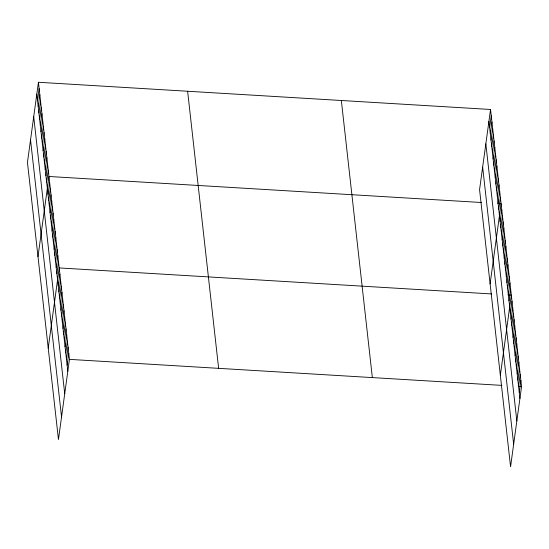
<?xml version="1.0" encoding="UTF-8"?>
<svg xmlns="http://www.w3.org/2000/svg" width="549" height="549" viewBox="0 0 549 549"><rect width="100%" height="100%" fill="white"/><g stroke="black" fill="none" stroke-linecap="round" stroke-linejoin="round"><path stroke-width="0.82" d="M38.43 82.268L27.45 162.429L58.455 439.523L69.435 359.369L38.43 82.268L490.545 109.477L521.55 386.571L510.57 466.732L479.565 189.631L490.545 109.477M37.51 100.412L39.13 88.554M38.21 106.691L39.837 94.833M38.917 112.97L40.537 101.112M39.617 119.257L41.244 107.391M40.317 125.536L41.944 113.677M41.024 131.815L42.644 119.957M41.724 138.094L43.35 126.236M42.431 144.373L44.05 132.515M43.131 150.659L44.757 138.801M43.831 156.939L45.457 145.08M44.538 163.218L46.157 151.359M45.238 169.497L46.864 157.638M45.944 175.783L47.564 163.925M46.644 182.062L48.271 170.204M37.991 256.644L48.971 176.483L481.411 202.506M48.031 194.442L49.65 182.577M48.71 200.536L50.336 188.678M49.396 206.63L51.016 194.771M50.076 212.724L51.702 200.865M50.755 218.825L52.381 206.966M51.441 224.918L53.061 213.06M52.121 231.012L53.747 219.154M52.8 237.113L54.426 225.255M53.486 243.207L55.113 231.349M54.166 249.301L55.792 237.442M54.852 255.402L56.472 243.543M55.531 261.496L57.158 249.637M56.211 267.589L57.837 255.731M56.897 273.69L58.523 261.832M48.223 348.087L59.203 267.926L491.643 293.948M58.263 285.878L59.882 274.02M58.942 291.979L60.568 280.114M59.621 298.073L61.248 286.214M60.308 304.167L61.934 292.308M60.987 310.267L62.613 298.402M61.673 316.361L63.293 304.503M62.353 322.455L63.979 310.597M63.032 328.556L64.658 316.691M63.718 334.65L65.338 322.791M64.398 340.744L66.024 328.885M65.084 346.844L66.704 334.979M65.763 352.938L67.39 341.08M66.443 359.032L68.069 347.174M67.129 365.133L68.749 353.268M489.626 127.615L491.252 115.757M490.326 133.894L491.952 122.036M491.032 140.18L492.652 128.315M491.732 146.459L493.359 134.601M492.439 152.739L494.059 140.88M493.139 159.018L494.766 147.159M493.839 165.304L495.466 153.439M494.546 171.583L496.166 159.725M495.246 177.862L496.872 166.004M495.953 184.141L497.572 172.283M496.653 190.421L498.279 178.562M497.353 196.707L498.979 184.848M498.06 202.986L499.679 191.127M498.76 209.265L500.386 197.407M490.106 283.847L501.086 203.686L497.806 203.487M500.146 221.645L501.772 209.787M500.825 227.739L502.452 215.881M501.512 233.833L503.131 221.974M502.191 239.934L503.817 228.075M502.87 246.027L504.497 234.169M503.557 252.121L505.183 240.263M504.236 258.222L505.862 246.364M504.922 264.316L506.542 252.458M505.602 270.41L507.228 258.552M506.281 276.511L507.907 264.645M506.967 282.605L508.594 270.746M507.647 288.699L509.273 276.84M508.333 294.799L509.952 282.934M509.012 300.893L510.639 289.035M500.338 375.29L511.318 295.129L508.038 294.93M510.378 313.088L512.004 301.223M511.057 319.182L512.684 307.323M511.743 325.276L513.363 313.417M512.423 331.376L514.049 319.511M513.102 337.47L514.729 325.612M513.789 343.564L515.408 331.706M514.468 349.665L516.094 337.8M515.154 355.759L516.774 343.9M515.834 361.853L517.46 349.994M516.513 367.954L518.139 356.088M517.199 374.047L518.819 362.189M517.879 380.141L519.505 368.283M518.558 386.235L520.184 374.377M519.244 392.336L520.871 380.478M69.435 359.369L501.875 385.384M518.27 386.372L521.55 386.571M488.919 121.336L519.924 398.43M485.838 143.872L516.835 420.966M482.653 167.095L513.658 444.189M341.348 100.494L372.352 377.595M187.628 91.251L218.632 368.345M36.804 94.133L67.808 371.227M33.715 116.669L64.72 393.763M30.538 139.892L61.543 416.986"/></g></svg>
